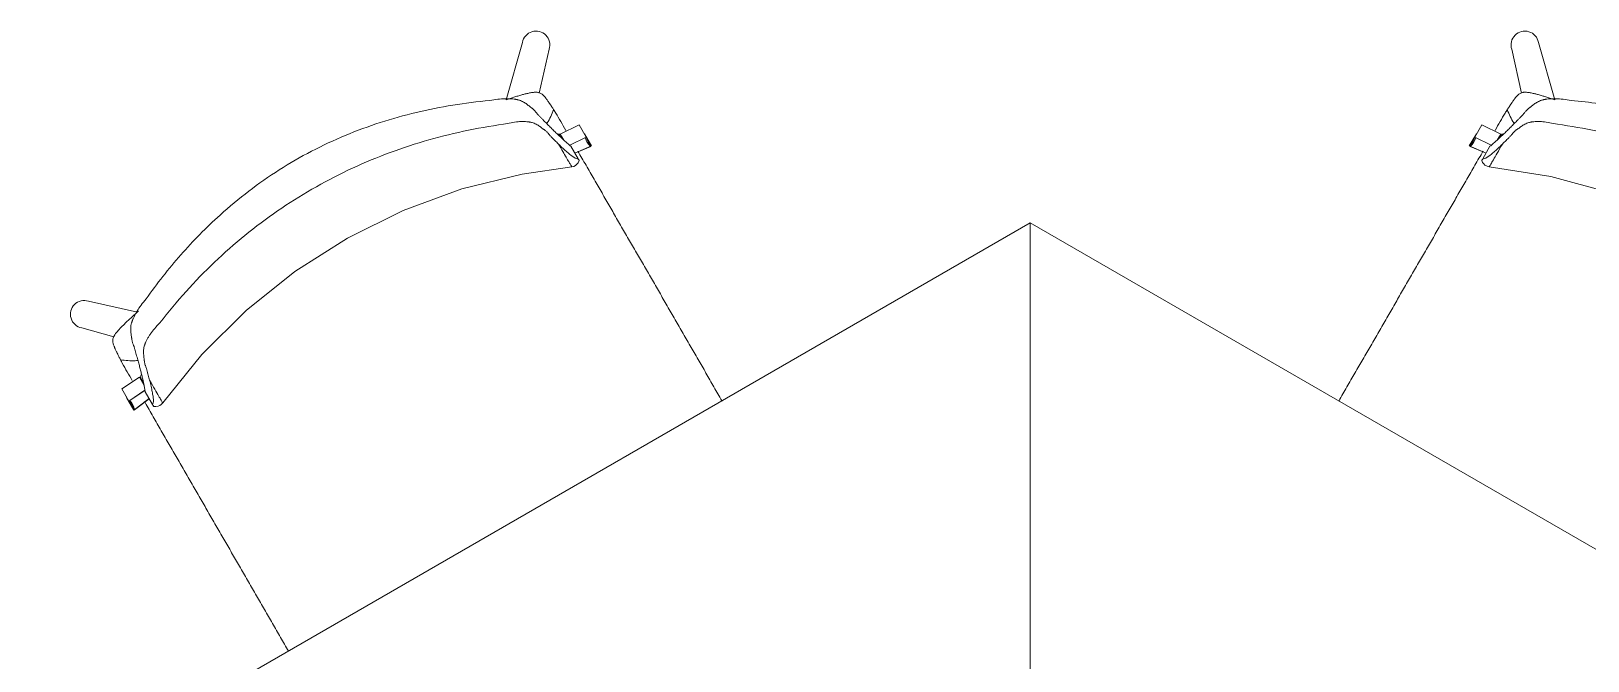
# Model space of a CAD drawing. Header units: millimetres. Extents: x 79795 to 317870, y -36033 to 97293.
# Drawn here: x 210593 to 212069, y 21828 to 22425 of the extents above; entities that cross this region are included whole.
import ezdxf

# ---------------------------------------------------------------- set-up
doc = ezdxf.new("R2010")
doc.units = ezdxf.units.MM
doc.header["$MEASUREMENT"] = 0
doc.layers.add('I-FURN', color=8, linetype='CONTINUOUS', lineweight=9)

msp = doc.modelspace()

# ---------------------------------------------------------------- linework, layer by layer
at = {"layer": 'I-FURN'}
for p, q in [((211058.9, 22414.6), (211043.4, 22360.1)), ((211074.9, 22366.4), (211084.2, 22408.2)), ((211997, 22408.2), (212006.3, 22366.4)), ((212037.8, 22360.1), (212022.3, 22414.6)), ((211094.8, 22327.5), (211112.7, 22336.3)), ((211112.7, 22336.3), (211119.4, 22324.7)), ((211961.9, 22324.7), (211968.5, 22336.3)), ((211968.5, 22336.3), (211986.5, 22327.5)), ((211095.4, 22324.4), (211093.9, 22327)), ((211097.7, 22322.4), (211094.8, 22327.5)), ((211119.4, 22324.7), (211103.7, 22317.1)), ((211124.5, 22316.5), (211117.8, 22328)), ((211963.4, 22328), (211956.7, 22316.5)), ((211977.5, 22317.1), (211961.9, 22324.7)), ((211986.5, 22327.5), (211983.5, 22322.4)), ((211987.3, 22327), (211985.8, 22324.4)), ((211104.9, 22316.1), (211111.7, 22304.3)), ((211108.6, 22309.7), (211124.5, 22316.5)), ((211108.6, 22309.6), (211123.7, 22316)), ((211956.7, 22316.5), (211972.6, 22309.7)), ((211957.6, 22316), (211972.6, 22309.6)), ((211969.5, 22304.3), (211976.3, 22316.1)), ((211001.4, 22275.6), (211058.8, 22289.7)), ((211058.8, 22289.7), (211105.6, 22296.6)), ((211105.6, 22296.6), (211107.5, 22297)), ((211107.5, 22297), (211109.2, 22297.9)), ((211109.2, 22297.9), (211110.3, 22298.8)), ((211110.3, 22298.8), (211111.8, 22300.5)), ((211111.8, 22300.5), (211112.7, 22302.5)), ((211968.5, 22302.5), (211969.3, 22300.8)), ((211969.3, 22300.8), (211970.4, 22299.3)), ((211970.4, 22299.3), (211971.5, 22298.2)), ((211971.5, 22298.2), (211973.5, 22297.1)), ((211973.5, 22297.1), (211975.6, 22296.6)), ((211975.6, 22296.6), (212034, 22287.4)), ((210945.9, 22255.3), (211001.4, 22275.6)), ((212034, 22287.4), (212091, 22272)), ((210892.9, 22229.1), (210945.9, 22255.3)), ((211540.4, 22243.6), (210544.5, 21668.6)), ((211540.5, 21133.6), (211540.4, 22243.6)), ((212536.4, 21668.6), (211540.4, 22243.6)), ((211540.4, 22243.6), (211540.5, 21133.6)), ((210843, 22197.3), (210892.9, 22229.1)), ((210796.8, 22160.4), (210843, 22197.3)), ((210694, 22158.9), (210647.4, 22169.3)), ((210755, 22118.7), (210796.8, 22160.4)), ((210641, 22144), (210671.6, 22135.3)), ((210717.9, 22072.7), (210755, 22118.7)), ((210679.1, 22086), (210695.7, 22097.1)), ((210695.7, 22097.1), (210700.1, 22089.4)), ((210696.5, 22097.5), (210699.4, 22092.4)), ((210685.8, 22074.4), (210679.1, 22086)), ((210701, 22084.7), (210685.8, 22074.4)), ((210701, 22084.6), (210686.6, 22074.9)), ((210701.3, 22083.1), (210708.1, 22071.3)), ((210683.7, 22077.4), (210690.3, 22065.8)), ((210690.3, 22065.8), (210705, 22076.8)), ((210691.2, 22066.3), (210705, 22076.7)), ((210711.3, 22069.3), (210709.2, 22069.5)), ((210713.6, 22069.7), (210711.3, 22069.3)), ((210715, 22070.3), (210713.6, 22069.7)), ((210716.5, 22071.3), (210715, 22070.3)), ((210717.9, 22072.7), (210716.5, 22071.3))]:
    msp.add_line(p, q, dxfattribs=at)
for centre, start, end in [((211071.8, 22412.2), 341.9662, 169.5824), ((212009.4, 22412.2), 10.4176, 198.0338), ((210643.4, 22156.8), 71.9896, 259.6059)]:
    msp.add_arc(centre, 13.1, start, end, dxfattribs=at)
for centre, major_axis, start_param, end_param in [((211135.2, 22328.9), (-15.1, -8.7), 6.026179, 6.605675), ((211136.1, 22329.4), (-15.1, -8.7), 6.026179, 6.605675), ((211945.1, 22329.4), (15.1, -8.7), 5.960696, 6.540192), ((211946, 22328.9), (15.1, -8.7), 5.960696, 6.540192), ((210666.7, 22073.8), (-15.1, -8.7), 2.819103, 2.902745), ((210673.4, 22062.3), (-15.1, -8.7), 2.819103, 3.398599), ((210674.2, 22062.7), (-15.1, -8.7), 2.819103, 3.398599)]:
    msp.add_ellipse(centre, major_axis=major_axis, ratio=0.978487, start_param=start_param, end_param=end_param, dxfattribs=at)
for points, knots in [([(211043.7, 22360.3), (211046, 22361.1), (211049.6, 22362.2), (211054, 22363.6), (211056.4, 22364.3), (211058.2, 22364.8), (211059.9, 22365.3), (211061.5, 22365.7), (211063.1, 22366.1), (211064.8, 22366.5), (211066.7, 22366.8), (211068.5, 22367.1), (211069.9, 22367.3), (211071, 22367.3), (211071.8, 22367.3), (211072.6, 22367.3), (211073.7, 22367.2), (211075, 22366.9), (211076.3, 22366.3), (211077.5, 22365.6), (211078.5, 22364.7), (211079.4, 22363.7), (211080.2, 22362.8), (211080.8, 22362.1), (211081.1, 22361.7), (211081.3, 22361.4), (211081.6, 22361), (211081.9, 22360.6), (211082.4, 22359.9), (211083.1, 22358.9), (211083.8, 22357.9), (211084.4, 22357), (211084.8, 22356.4), (211085.3, 22355.7), (211085.9, 22354.8), (211087, 22353.1), (211087.9, 22351.8), (211088.5, 22350.9)], [0, 0, 0, 0, 0.125, 0.1875, 0.21875, 0.25, 0.28125, 0.3125, 0.34375, 0.375, 0.40625, 0.4375, 0.46875, 0.484375, 0.5, 0.515625, 0.53125, 0.5625, 0.59375, 0.625, 0.65625, 0.6875, 0.71875, 0.734375, 0.742188, 0.75, 0.757812, 0.765625, 0.78125, 0.8125, 0.84375, 0.859375, 0.875, 0.890625, 0.90625, 0.9375, 1, 1, 1, 1]), ([(211992.7, 22350.9), (211993.3, 22351.8), (211994.2, 22353.1), (211995.3, 22354.8), (211995.9, 22355.7), (211996.4, 22356.4), (211996.8, 22357), (211997.4, 22357.9), (211998.1, 22358.9), (211998.8, 22359.9), (211999.3, 22360.6), (211999.6, 22361), (211999.9, 22361.4), (212000.1, 22361.7), (212000.4, 22362.1), (212001, 22362.8), (212001.8, 22363.7), (212002.7, 22364.7), (212003.7, 22365.6), (212004.9, 22366.3), (212006.3, 22366.9), (212007.5, 22367.2), (212008.6, 22367.3), (212009.4, 22367.3), (212010.2, 22367.3), (212011.3, 22367.3), (212012.8, 22367.1), (212014.5, 22366.8), (212016.4, 22366.5), (212018.1, 22366.1), (212019.8, 22365.7), (212021.3, 22365.3), (212023, 22364.8), (212024.8, 22364.3), (212027.2, 22363.6), (212031.6, 22362.2), (212035.2, 22361.1), (212037.5, 22360.3)], [0, 0, 0, 0, 0.0625, 0.09375, 0.109375, 0.125, 0.140625, 0.15625, 0.1875, 0.21875, 0.234375, 0.242188, 0.25, 0.257812, 0.265625, 0.28125, 0.3125, 0.34375, 0.375, 0.40625, 0.4375, 0.46875, 0.484375, 0.5, 0.515625, 0.53125, 0.5625, 0.59375, 0.625, 0.65625, 0.6875, 0.71875, 0.75, 0.78125, 0.8125, 0.875, 1, 1, 1, 1]), ([(210702.1, 22171.4), (210712.3, 22185.9), (210734.2, 22213.7), (210775.6, 22255.9), (210827.2, 22295.5), (210890.2, 22328.2), (210946.5, 22346.3), (210992.8, 22355.6), (211016.2, 22358.5), (211028, 22359.5)], [-1, -1, -1, -1, -0.863636, -0.727273, -0.545455, -0.363636, -0.181818, -0.090909, 0, 0, 0, 0]), ([(211028, 22359.5), (211030.6, 22360), (211035.6, 22360.8), (211041.3, 22361.2), (211045.5, 22361.2), (211048.4, 22361.1), (211050.7, 22360.9), (211052.2, 22360.7), (211053, 22360.5), (211053.7, 22360.4), (211054.3, 22360.3), (211055.1, 22360.1), (211056.4, 22359.7), (211058.1, 22359), (211059.9, 22358.1), (211061.6, 22357.1), (211063.1, 22356), (211064.5, 22354.9), (211065.6, 22354), (211066.4, 22353.4), (211066.8, 22353.1), (211067.1, 22352.8), (211067.5, 22352.6), (211067.9, 22352.3), (211068.6, 22351.7), (211069.5, 22350.9), (211070.5, 22349.9), (211071.6, 22348.5), (211072.7, 22347.2), (211073.8, 22345.9), (211074.7, 22344.9), (211075.7, 22344), (211076.9, 22342.7), (211079, 22340.6), (211082, 22337.6), (211085.3, 22334.3), (211088.4, 22331.2), (211091.4, 22328.2), (211094.2, 22325.5), (211096.8, 22323.1), (211098.4, 22321.7), (211099.2, 22321)], [0, 0, 0, 0, 0.035714, 0.071429, 0.089286, 0.107143, 0.125, 0.133929, 0.138393, 0.142857, 0.147321, 0.151786, 0.160714, 0.178571, 0.196429, 0.214286, 0.232143, 0.25, 0.267857, 0.276786, 0.28125, 0.285714, 0.290179, 0.294643, 0.303571, 0.321429, 0.339286, 0.357143, 0.392857, 0.410714, 0.428571, 0.446429, 0.464286, 0.5, 0.571429, 0.642857, 0.714286, 0.785714, 0.857143, 0.928571, 1, 1, 1, 1]), ([(211081.7, 22337.3), (211081.9, 22337.6), (211083.4, 22339.8), (211085.8, 22344.2), (211087.6, 22348.5), (211088.5, 22350.9)], [0.93933321, 0.93933321, 0.93933321, 0.93933321, 0.94444444, 0.97222222, 1, 1, 1, 1]), ([(211982, 22321), (211983.5, 22322.3), (211986.1, 22324.6), (211989.8, 22328.2), (211992.8, 22331.2), (211996, 22334.3), (211999.2, 22337.6), (212002.2, 22340.6), (212004.6, 22343), (212006.2, 22344.6), (212007.4, 22345.9), (212008.5, 22347.2), (212009.6, 22348.5), (212010.8, 22349.9), (212011.7, 22350.9), (212012.6, 22351.7), (212013.3, 22352.3), (212013.7, 22352.6), (212014.1, 22352.8), (212014.4, 22353.1), (212014.8, 22353.4), (212015.6, 22354), (212016.7, 22354.9), (212018.1, 22356), (212019.6, 22357.1), (212021.3, 22358.1), (212023.1, 22359), (212024.8, 22359.7), (212026.2, 22360.1), (212026.9, 22360.3), (212027.6, 22360.4), (212028.2, 22360.5), (212029, 22360.7), (212030.5, 22360.9), (212032.8, 22361.1), (212035.8, 22361.2), (212039.9, 22361.2), (212045.6, 22360.8), (212050.6, 22360), (212053.2, 22359.5)], [0, 0, 0, 0, 0.142857, 0.214286, 0.285714, 0.357143, 0.428571, 0.5, 0.535714, 0.571429, 0.589286, 0.607143, 0.642857, 0.660714, 0.678571, 0.696429, 0.705357, 0.709821, 0.714286, 0.71875, 0.723214, 0.732143, 0.75, 0.767857, 0.785714, 0.803571, 0.821429, 0.839286, 0.848214, 0.852679, 0.857143, 0.861607, 0.866071, 0.875, 0.892857, 0.910714, 0.928571, 0.964286, 1, 1, 1, 1]), ([(211992.7, 22350.9), (211993.6, 22348.5), (211995.4, 22344.2), (211997.9, 22339.8), (211999.3, 22337.6), (211999.5, 22337.3)], [0, 0, 0, 0, 0.02777778, 0.05555556, 0.06066679, 0.06066679, 0.06066679, 0.06066679]), ([(212053.2, 22359.5), (212070.9, 22358), (212105.9, 22353), (212163.1, 22338.2), (212223.2, 22313.3), (212283.1, 22275.1), (212326.9, 22235.3), (212358.1, 22199.9), (212372.3, 22181.1), (212379.1, 22171.4)], [-1, -1, -1, -1, -0.863636, -0.727273, -0.545455, -0.363636, -0.181818, -0.090909, 0, 0, 0, 0]), ([(211041, 22337), (211028.3, 22335.2), (211002.9, 22330.8), (210953, 22318.1), (210892.6, 22295.2), (210825.5, 22256.5), (210775.5, 22215.7), (210739.6, 22178.7), (210723.1, 22159), (210715.2, 22148.8)], [-1, -1, -1, -1, -0.9, -0.8, -0.6, -0.4, -0.2, -0.1, 0, 0, 0, 0]), ([(211093.2, 22318.2), (211092, 22319.3), (211090.2, 22321), (211088.2, 22323), (211087, 22324.2), (211086.1, 22325.1), (211085.3, 22326), (211084.3, 22327.1), (211083.4, 22328.3), (211082.4, 22329.4), (211081.5, 22330.2), (211080.7, 22331), (211080.1, 22331.5), (211079.7, 22331.8), (211079.4, 22332), (211079, 22332.2), (211078.6, 22332.5), (211077.9, 22333.1), (211076.7, 22333.9), (211075.3, 22335), (211073.7, 22336), (211072, 22337), (211070.2, 22337.9), (211068.4, 22338.5), (211067.1, 22338.8), (211066.3, 22339), (211065.7, 22339.1), (211065.1, 22339.2), (211064.3, 22339.3), (211062.8, 22339.4), (211060.6, 22339.6), (211057.8, 22339.6), (211053.7, 22339.3), (211048.3, 22338.6), (211043.5, 22337.6), (211041, 22337)], [0, 0, 0, 0, 0.125, 0.1875, 0.21875, 0.25, 0.28125, 0.3125, 0.375, 0.40625, 0.4375, 0.46875, 0.484375, 0.492188, 0.5, 0.507812, 0.515625, 0.53125, 0.5625, 0.59375, 0.625, 0.65625, 0.6875, 0.71875, 0.734375, 0.742188, 0.75, 0.757812, 0.765625, 0.78125, 0.8125, 0.84375, 0.875, 0.9375, 1, 1, 1, 1]), ([(212040.2, 22337), (212037.7, 22337.6), (212032.9, 22338.6), (212027.5, 22339.3), (212023.5, 22339.6), (212020.6, 22339.6), (212018.4, 22339.4), (212016.9, 22339.3), (212016.1, 22339.2), (212015.5, 22339.1), (212014.9, 22339), (212014.1, 22338.8), (212012.8, 22338.5), (212011.1, 22337.9), (212009.2, 22337), (212007.5, 22336), (212005.9, 22335), (212004.5, 22333.9), (212003.4, 22333.1), (212002.6, 22332.5), (212002.2, 22332.2), (212001.9, 22332), (212001.5, 22331.8), (212001.1, 22331.5), (212000.5, 22331), (211999.7, 22330.2), (211998.8, 22329.4), (211997.8, 22328.3), (211996.9, 22327.1), (211995.9, 22326), (211995.1, 22325.1), (211994.2, 22324.2), (211993, 22323), (211991, 22321), (211989.2, 22319.3), (211988.1, 22318.2)], [0, 0, 0, 0, 0.0625, 0.125, 0.15625, 0.1875, 0.21875, 0.234375, 0.242188, 0.25, 0.257812, 0.265625, 0.28125, 0.3125, 0.34375, 0.375, 0.40625, 0.4375, 0.46875, 0.484375, 0.492188, 0.5, 0.507812, 0.515625, 0.53125, 0.5625, 0.59375, 0.625, 0.6875, 0.71875, 0.75, 0.78125, 0.8125, 0.875, 1, 1, 1, 1]), ([(212366.1, 22148.8), (212358.2, 22159), (212341.6, 22178.7), (212305.7, 22215.7), (212255.7, 22256.5), (212188.6, 22295.2), (212128.3, 22318.1), (212078.3, 22330.8), (212053, 22335.2), (212040.2, 22337)], [-1, -1, -1, -1, -0.9, -0.8, -0.6, -0.4, -0.2, -0.1, 0, 0, 0, 0]), ([(211094.8, 22327.5), (211094.3, 22327.5), (211093.4, 22327.6), (211092.5, 22327.7), (211092, 22327.7)], [-0.8741323, -0.8741323, -0.8741323, -0.8741323, -0.6666667, -0.4718724, -0.4718724, -0.4718724, -0.4718724]), ([(211093.2, 22318.2), (211094.7, 22315.6), (211097.3, 22310.9), (211100.5, 22305.4), (211102.9, 22301.3), (211104.2, 22299), (211105, 22297.7), (211105.3, 22297.1), (211105.6, 22296.7), (211105.6, 22296.6), (211105.6, 22296.6)], [0, 0, 0, 0, 0.1111111, 0.2222222, 0.3333333, 0.4444444, 0.5, 0.5555556, 0.6111111, 0.6625707, 0.6625707, 0.6625707, 0.6625707]), ([(211975.6, 22296.6), (211975.6, 22296.6), (211975.7, 22296.7), (211975.9, 22297.1), (211976.4, 22297.9), (211977.4, 22299.6), (211979.3, 22303), (211982.9, 22309.3), (211986.2, 22314.9), (211988.1, 22318.2)], [0.3374293, 0.3374293, 0.3374293, 0.3374293, 0.3888889, 0.4444444, 0.5138889, 0.5833333, 0.7222222, 0.8611111, 1, 1, 1, 1]), ([(211989.2, 22327.7), (211988.7, 22327.7), (211987.8, 22327.6), (211986.9, 22327.5), (211986.5, 22327.4)], [-0.5281276, -0.5281276, -0.5281276, -0.5281276, -0.3333333, -0.1258677, -0.1258677, -0.1258677, -0.1258677]), ([(211111.4, 22311.6), (211111.7, 22311), (211113.3, 22308.2), (211116.3, 22303.1), (211120.2, 22296.4), (211124, 22289.7), (211129.1, 22280.9), (211135.3, 22270.2), (211141.4, 22259.6), (211146.3, 22251), (211150.1, 22244.5), (211153.9, 22237.9), (211159, 22229.2), (211165.2, 22218.4), (211172.6, 22205.5), (211180.2, 22192.4), (211187.8, 22179.3), (211195.3, 22166.3), (211201.5, 22155.5), (211206.6, 22146.7), (211210.4, 22140.1), (211214.2, 22133.5), (211219.2, 22124.8), (211225.4, 22114), (211231.7, 22103.2), (211236.7, 22094.5), (211240.5, 22087.9), (211244.3, 22081.3), (211246.9, 22076.9), (211248.2, 22074.6), (211248.2, 22074.5)], [-0.8977274, -0.8977274, -0.8977274, -0.8977274, -0.8928571, -0.875, -0.8571429, -0.8392857, -0.8214286, -0.7857143, -0.75, -0.7321429, -0.7142857, -0.6964286, -0.6785714, -0.6428571, -0.6071429, -0.5714286, -0.5357143, -0.5, -0.4642857, -0.4464286, -0.4285714, -0.4107143, -0.3928571, -0.3571429, -0.3214286, -0.3035714, -0.2857143, -0.2678571, -0.25, -0.2492433, -0.2492433, -0.2492433, -0.2492433]), ([(211832.9, 22074.4), (211833, 22074.5), (211834.3, 22076.8), (211836.9, 22081.3), (211840.7, 22087.9), (211844.5, 22094.5), (211849.5, 22103.2), (211855.8, 22114), (211862, 22124.8), (211867, 22133.5), (211870.8, 22140.1), (211874.7, 22146.7), (211879.7, 22155.5), (211886, 22166.3), (211893.4, 22179.3), (211901, 22192.4), (211908.6, 22205.5), (211916, 22218.4), (211922.3, 22229.2), (211927.3, 22237.9), (211931.1, 22244.5), (211934.9, 22251), (211939.8, 22259.6), (211945.9, 22270.2), (211952.1, 22280.9), (211957.2, 22289.7), (211961, 22296.4), (211964.9, 22303.1), (211967.9, 22308.2), (211969.5, 22311), (211969.9, 22311.6)], [-0.7511307, -0.7511307, -0.7511307, -0.7511307, -0.75, -0.7321429, -0.7142857, -0.6964286, -0.6785714, -0.6428571, -0.6071429, -0.5892857, -0.5714286, -0.5535714, -0.5357143, -0.5, -0.4642857, -0.4285714, -0.3928571, -0.3571429, -0.3214286, -0.3035714, -0.2857143, -0.2678571, -0.25, -0.2142857, -0.1785714, -0.1607143, -0.1428571, -0.125, -0.1071429, -0.1022726, -0.1022726, -0.1022726, -0.1022726]), ([(210699.9, 22090.5), (210699.5, 22092.4), (210698.8, 22095.8), (210697.5, 22100.8), (210696.5, 22104.9), (210695.4, 22109.2), (210694.1, 22113.7), (210693, 22117.7), (210692.1, 22121.1), (210691.6, 22123.2), (210691, 22124.9), (210690.5, 22126.5), (210689.9, 22128.1), (210689.3, 22129.8), (210688.9, 22131.1), (210688.6, 22132.3), (210688.5, 22133.2), (210688.4, 22133.7), (210688.4, 22134.1), (210688.3, 22134.6), (210688.2, 22135.1), (210688.1, 22136.1), (210687.9, 22137.5), (210687.6, 22139.2), (210687.5, 22141.1), (210687.4, 22143), (210687.5, 22145.1), (210687.8, 22146.9), (210688.1, 22148.2), (210688.4, 22149), (210688.6, 22149.6), (210688.8, 22150.2), (210689.1, 22151), (210689.6, 22152.4), (210690.6, 22154.5), (210691.9, 22157.1), (210694, 22160.7), (210697.2, 22165.4), (210700.4, 22169.4), (210702.1, 22171.4)], [0, 0, 0, 0, 0.142857, 0.214286, 0.285714, 0.357143, 0.428571, 0.5, 0.535714, 0.571429, 0.589286, 0.607143, 0.642857, 0.660714, 0.678571, 0.696429, 0.705357, 0.709821, 0.714286, 0.71875, 0.723214, 0.732143, 0.75, 0.767857, 0.785714, 0.803571, 0.821429, 0.839286, 0.848214, 0.852679, 0.857143, 0.861607, 0.866071, 0.875, 0.892857, 0.910714, 0.928571, 0.964286, 1, 1, 1, 1]), ([(210677.8, 22113.7), (210677.3, 22114.7), (210676.5, 22116.2), (210675.7, 22117.9), (210675.2, 22118.9), (210674.8, 22119.6), (210674.5, 22120.4), (210674, 22121.3), (210673.5, 22122.4), (210673, 22123.5), (210672.6, 22124.3), (210672.4, 22124.8), (210672.2, 22125.2), (210672.1, 22125.5), (210671.9, 22126), (210671.6, 22126.8), (210671.1, 22128), (210670.8, 22129.3), (210670.5, 22130.6), (210670.5, 22132), (210670.6, 22133.4), (210671, 22134.7), (210671.5, 22135.7), (210671.8, 22136.4), (210672.2, 22137.1), (210672.8, 22138), (210673.7, 22139.2), (210674.8, 22140.6), (210676.1, 22142), (210677.3, 22143.3), (210678.4, 22144.5), (210679.6, 22145.7), (210680.8, 22146.9), (210682.2, 22148.2), (210684, 22150), (210687.3, 22153.1), (210690.2, 22155.6), (210691.9, 22157.2)], [0, 0, 0, 0, 0.0625, 0.09375, 0.109375, 0.125, 0.140625, 0.15625, 0.1875, 0.21875, 0.234375, 0.242188, 0.25, 0.257812, 0.265625, 0.28125, 0.3125, 0.34375, 0.375, 0.40625, 0.4375, 0.46875, 0.484375, 0.5, 0.515625, 0.53125, 0.5625, 0.59375, 0.625, 0.65625, 0.6875, 0.71875, 0.75, 0.78125, 0.8125, 0.875, 1, 1, 1, 1]), ([(210715.2, 22148.8), (210713.4, 22147), (210710.1, 22143.3), (210706.8, 22139), (210704.6, 22135.6), (210703.1, 22133.2), (210702.1, 22131.2), (210701.5, 22129.8), (210701.2, 22129.1), (210701, 22128.5), (210700.7, 22127.9), (210700.5, 22127.2), (210700.1, 22125.9), (210699.8, 22124.1), (210699.6, 22122), (210699.6, 22120), (210699.8, 22118.2), (210700, 22116.4), (210700.1, 22115), (210700.2, 22114), (210700.3, 22113.5), (210700.3, 22113.1), (210700.4, 22112.8), (210700.4, 22112.3), (210700.5, 22111.4), (210700.7, 22110.4), (210701, 22109.2), (210701.5, 22107.8), (210702, 22106.4), (210702.5, 22105), (210702.9, 22103.8), (210703.2, 22102.6), (210703.6, 22101), (210704.4, 22098.2), (210705, 22095.9), (210705.4, 22094.3)], [0, 0, 0, 0, 0.0625, 0.125, 0.15625, 0.1875, 0.21875, 0.234375, 0.242188, 0.25, 0.257812, 0.265625, 0.28125, 0.3125, 0.34375, 0.375, 0.40625, 0.4375, 0.46875, 0.484375, 0.492188, 0.5, 0.507812, 0.515625, 0.53125, 0.5625, 0.59375, 0.625, 0.6875, 0.71875, 0.75, 0.78125, 0.8125, 0.875, 1, 1, 1, 1]), ([(210677.8, 22113.7), (210680.2, 22113.3), (210684.9, 22112.7), (210690.4, 22112.6), (210693.5, 22112.9), (210694.4, 22113)], [0, 0, 0, 0, 0.02777778, 0.05555556, 0.06696683, 0.06696683, 0.06696683, 0.06696683]), ([(210697.7, 22100.1), (210697.5, 22099.6), (210697, 22098.7), (210696.7, 22097.9), (210696.5, 22097.5)], [-0.5281276, -0.5281276, -0.5281276, -0.5281276, -0.3333333, -0.1189454, -0.1189454, -0.1189454, -0.1189454]), ([(210717.9, 22072.7), (210717.9, 22072.7), (210717.8, 22072.8), (210717.5, 22073.2), (210717.1, 22074), (210716.1, 22075.8), (210714.1, 22079.1), (210710.5, 22085.4), (210707.3, 22091), (210705.4, 22094.3)], [0.3374293, 0.3374293, 0.3374293, 0.3374293, 0.3888889, 0.4444444, 0.5138889, 0.5833333, 0.7222222, 0.8611111, 1, 1, 1, 1]), ([(210837.2, 21837.2), (210837.2, 21837.2), (210834.6, 21841.6), (210829.5, 21850.4), (210821.9, 21863.7), (210814.3, 21876.8), (210808, 21887.7), (210803, 21896.4), (210799.1, 21903.1), (210795.3, 21909.7), (210790.3, 21918.4), (210784.1, 21929.1), (210778, 21939.8), (210773, 21948.4), (210769.2, 21954.9), (210765.4, 21961.5), (210760.4, 21970.2), (210754.2, 21980.9), (210748, 21991.7), (210742.9, 22000.5), (210739.1, 22007.1), (210735.2, 22013.8), (210730.2, 22022.5), (210724, 22033.3), (210716.4, 22046.3), (210708.7, 22059.7), (210703.3, 22069), (210700.6, 22073.8), (210700.3, 22074.2)], [-0.7503695, -0.7503695, -0.7503695, -0.7503695, -0.75, -0.7142857, -0.6785714, -0.6428571, -0.6071429, -0.5892857, -0.5714286, -0.5535714, -0.5357143, -0.5, -0.4642857, -0.4464286, -0.4285714, -0.4107143, -0.3928571, -0.3571429, -0.3214286, -0.3035714, -0.2857143, -0.2678571, -0.25, -0.2142857, -0.1785714, -0.1428571, -0.1071429, -0.103964, -0.103964, -0.103964, -0.103964])]:
    msp.add_open_spline(points, degree=3, knots=knots, dxfattribs=at)
for points in [[(211088.5, 22350.9), (211088.8, 22350.3), (211089.5, 22349.2), (211090.2, 22348.2), (211090.6, 22347.6)], [(211090.6, 22347.6), (211093.6, 22342.3), (211096.8, 22336.8), (211100.1, 22331.2)], [(211981.2, 22331.2), (211984.4, 22336.8), (211987.6, 22342.3), (211990.6, 22347.6)], [(211990.6, 22347.6), (211991, 22348.2), (211991.7, 22349.2), (211992.4, 22350.3), (211992.7, 22350.9)], [(211111.7, 22304.3), (211111.2, 22304.2), (211110.1, 22304.4), (211107.7, 22305.5), (211104.8, 22307.6), (211101.4, 22310.4), (211097.5, 22313.9), (211094.6, 22316.7), (211093.2, 22318.2)], [(211099.2, 22321), (211100.2, 22320.1), (211102.2, 22318.4), (211104, 22316.8), (211104.9, 22316.1)], [(211988.1, 22318.2), (211986.6, 22316.7), (211983.7, 22313.9), (211979.8, 22310.4), (211976.4, 22307.6), (211973.5, 22305.5), (211971.1, 22304.4), (211970, 22304.2), (211969.5, 22304.3)], [(211976.3, 22316.1), (211977.2, 22316.8), (211979, 22318.4), (211981, 22320.1), (211982, 22321)], [(211112.4, 22303.1), (211112.5, 22302.8), (211112.8, 22302.4), (211112.7, 22302.5), (211112.4, 22303.1), (211112, 22303.8), (211111.7, 22304.3)], [(211969.5, 22304.3), (211969.2, 22303.8), (211968.8, 22303.1), (211968.5, 22302.5), (211968.4, 22302.4), (211968.7, 22302.8), (211968.9, 22303.1)], [(210694.8, 22159.7), (210693.8, 22158.9), (210692.9, 22158), (210691.9, 22157.2)], [(210691.9, 22157.2), (210692.9, 22158), (210693.8, 22158.8), (210694.7, 22159.6)], [(210679.5, 22110.3), (210679.2, 22110.9), (210678.6, 22112), (210678.1, 22113.2), (210677.8, 22113.7)], [(210689, 22093.9), (210685.7, 22099.5), (210682.6, 22105), (210679.5, 22110.3)], [(210701.3, 22083.1), (210701.1, 22084.2), (210700.7, 22086.6), (210700.2, 22089.1), (210699.9, 22090.5)], [(210705.4, 22094.3), (210705.9, 22092.3), (210706.9, 22088.4), (210707.9, 22083.3), (210708.7, 22078.9), (210709.1, 22075.3), (210708.9, 22072.7), (210708.4, 22071.6), (210708.1, 22071.3)], [(210708.1, 22071.3), (210708.4, 22070.8), (210708.8, 22070.1), (210709.2, 22069.5), (210709.2, 22069.4), (210709, 22069.8), (210708.8, 22070.1)]]:
    msp.add_open_spline(points, degree=3, dxfattribs=at)

doc.saveas('drawing.dxf')
